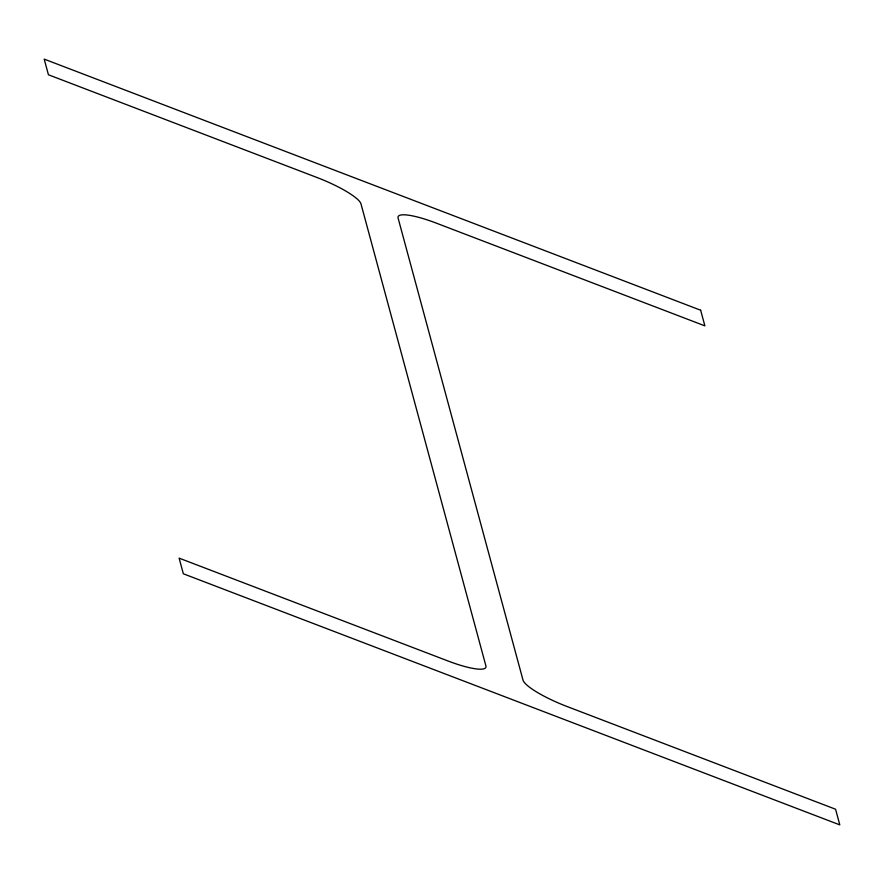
<?xml version="1.0" encoding="UTF-8"?>
<svg xmlns="http://www.w3.org/2000/svg" width="884" height="884" viewBox="0 0 884 884"><rect width="100%" height="100%" fill="white"/><g stroke="black" fill="none" stroke-linecap="round" stroke-linejoin="round"><path stroke-width="1.33" d="M700.647 310.218L44.2 59.117L48.432 74.775L317.179 177.573A44.322 8.84 22.7 0 1 360.992 203.895L485.902 665.917A44.322 8.84 22.7 0 1 447.868 660.934L179.12 558.135L183.353 573.782L839.8 824.882L835.568 809.225L566.821 706.426A44.322 8.84 22.7 0 1 523.008 680.105L398.098 218.083A44.322 8.84 22.7 0 1 436.132 223.066L704.88 325.864L700.647 310.218"/></g></svg>
